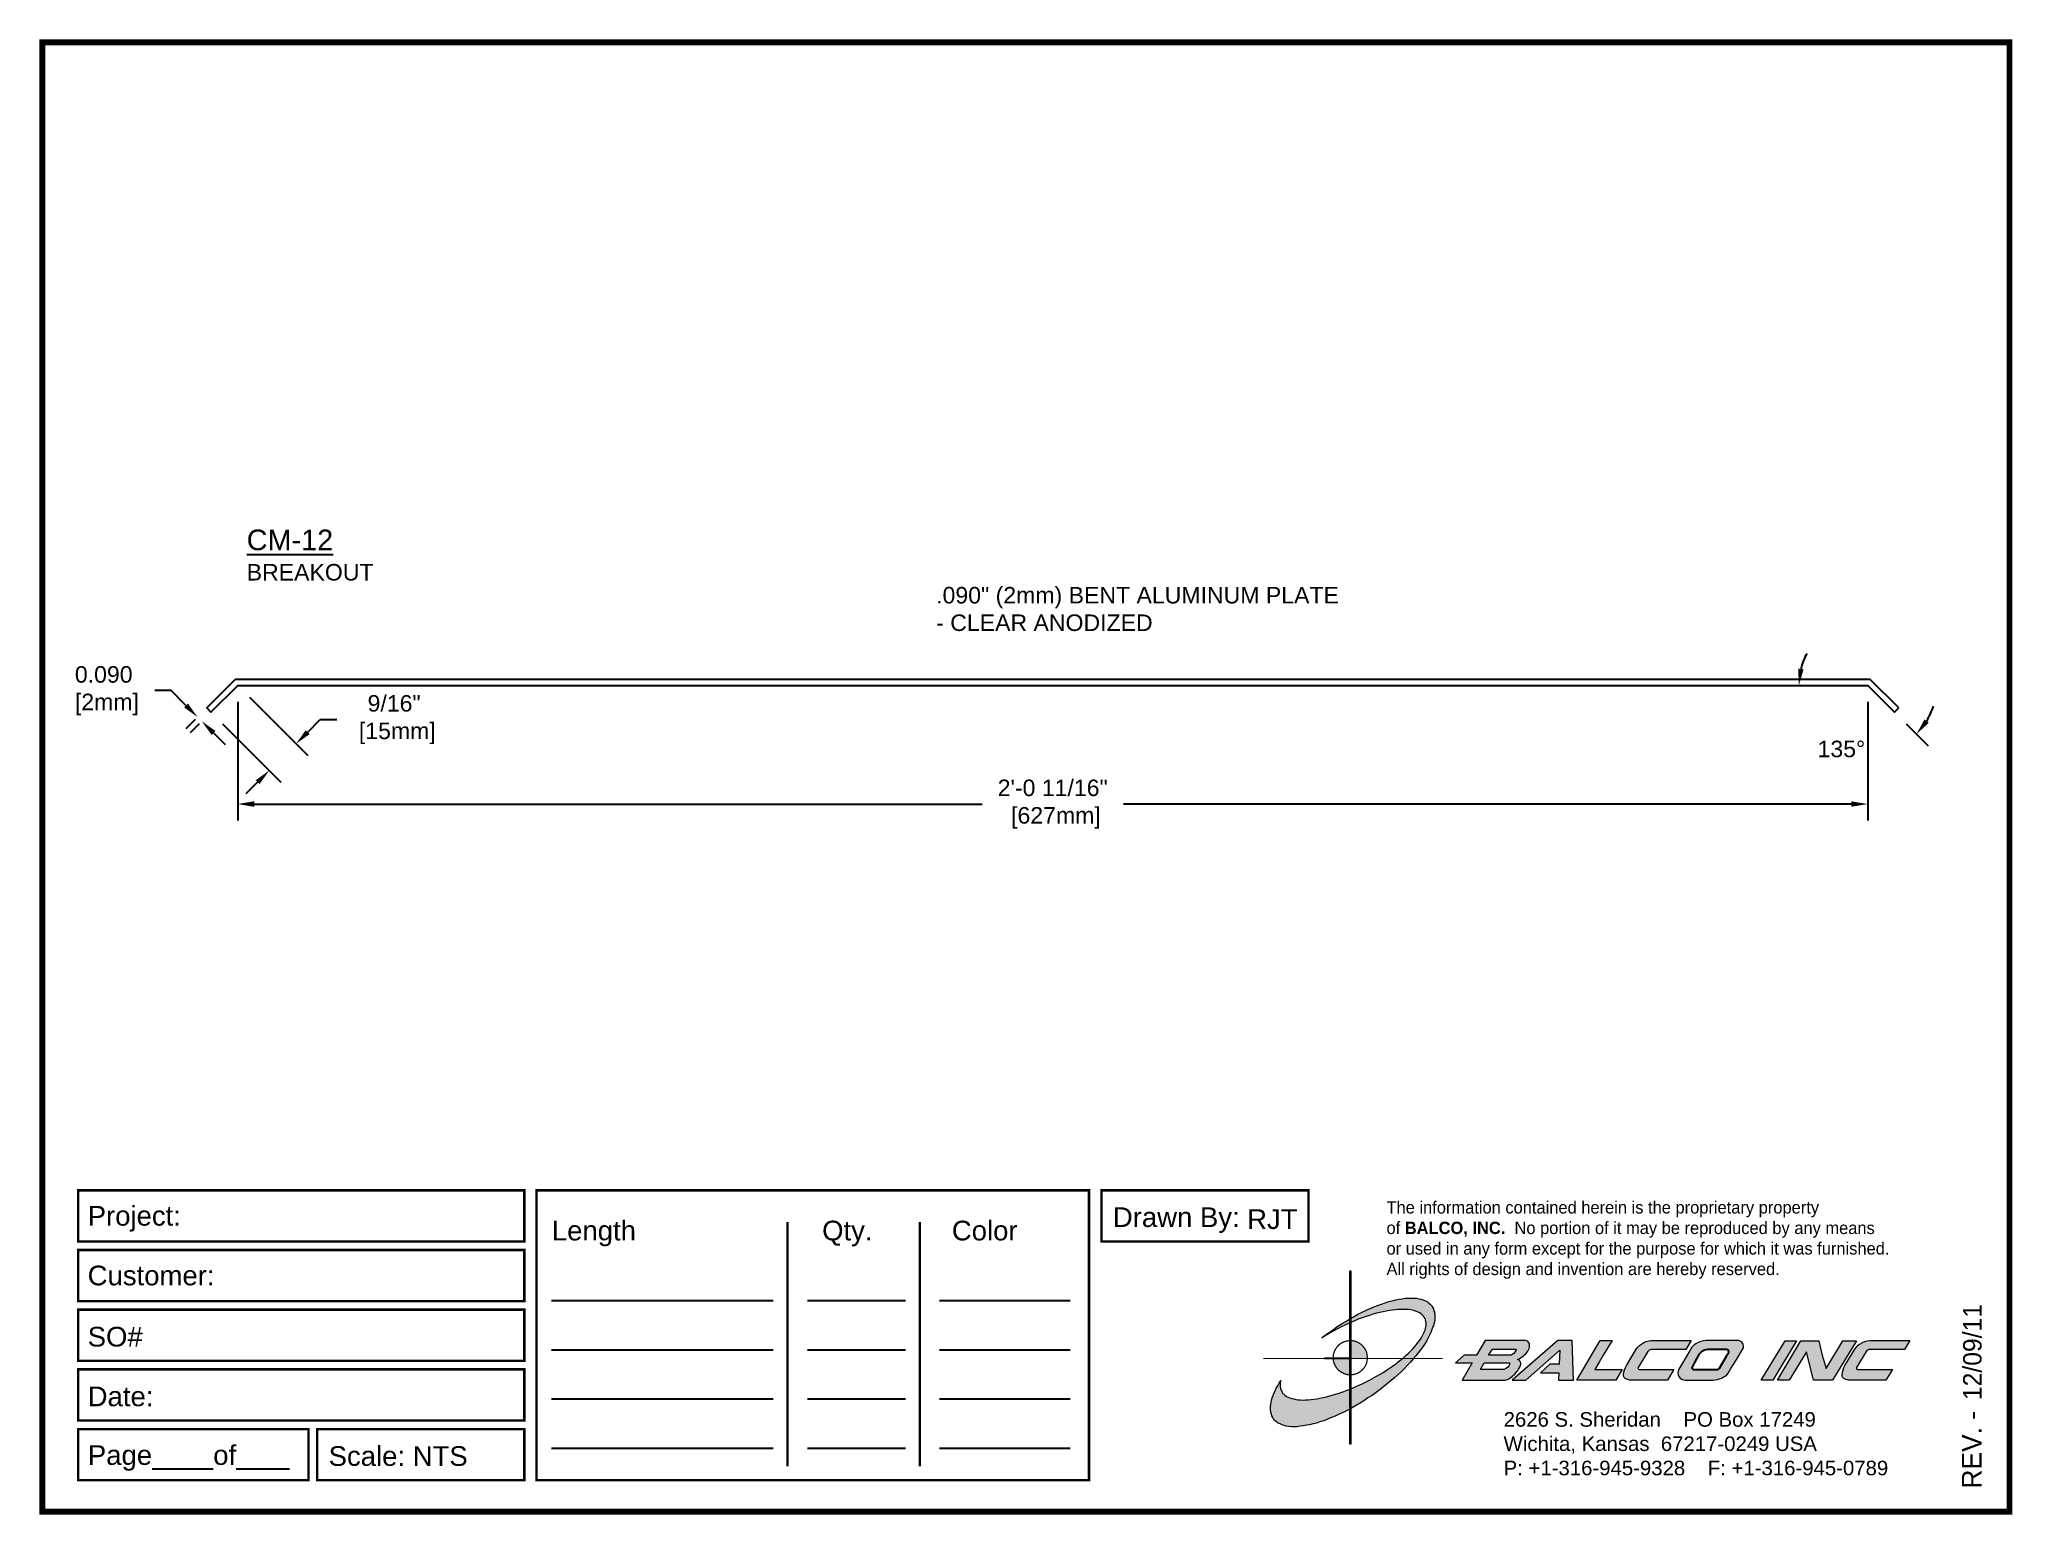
# Paper-space layout 'Breakout' of a CAD drawing. Header units: inches. Extents: x 0 to 10, y 0 to 7.5.
# The model-space entities are those that its viewports show. They can reach past a viewport. Long polylines and large blocks are cut down to what shows.
import ezdxf

# ---------------------------------------------------------------- set-up
doc = ezdxf.new("R2010")
doc.units = ezdxf.units.IN
doc.header["$MEASUREMENT"] = 0
for name, color, linetype in [('Border', 7, 'Continuous'), ('Dimensions', 3, 'Continuous'), ('Metals', 7, 'Continuous'), ('TEXT', 2, 'Continuous')]:
    doc.layers.add(name, color=color, linetype=linetype)
doc.styles.add('ARIAL', font='arial.ttf')
doc.styles.add('Copyright', font='ERASDEMI.TTF')
doc.dimstyles.new('Arial', dxfattribs={"dimtxt": 0.25, "dimasz": 0.25, "dimexe": 0.25, "dimexo": 0.25, "dimgap": 0.25, "dimtad": 0, "dimtih": 1, "dimtoh": 1, "dimdec": 4, "dimzin": 3, "dimdsep": 46, "dimlunit": 4, "dimtxsty": 'ARIAL', "dimcen": 0.25, "dimadec": 0, "dimazin": 0, "dimtfac": 1, "dimtdec": 4, "dimtofl": 0, "dimtmove": 0, "dimatfit": 3, "dimfxl": 0, "dimfrac": 2, "dimtolj": 1, "dimtzin": 0, "dimarcsym": 0})

# ---------------------------------------------------------------- blocks, each defined once
blk = doc.blocks.new('ACADlogo')
h = blk.add_hatch(color=256)
h.paths.add_polyline_path([(-3.346, 1.223), (-3.351, 1.223), (-3.351, 0.979), (-3.346, 0.982)])
h.paths.add_polyline_path([(-3.346, 0.961), (-3.351, 0.959), (-3.351, 0.868), (-3.346, 0.868)])
h.paths.add_polyline_path([(-3.346, 0.777), (-3.351, 0.777), (-3.351, 0.699), (-3.351, 0.695), (-3.35, 0.695), (-3.346, 0.695)])
h.paths.add_polyline_path([(-3.346, 0.864), (-3.346, 0.868), (-3.35, 0.868), (-3.351, 0.868), (-3.351, 0.777), (-3.346, 0.777), (-3.346, 0.778), (-3.348, 0.778)])
h.paths.add_polyline_path([(-3.346, 0.524), (-3.351, 0.521), (-3.351, 0.342), (-3.346, 0.342)])
h.paths.add_polyline_path([(-3.346, 0.695), (-3.351, 0.695), (-3.351, 0.621), (-3.346, 0.623)])
h.paths.add_polyline_path([(-3.346, 0.623), (-3.351, 0.621), (-3.351, 0.521), (-3.346, 0.524)])
h.paths.add_polyline_path([(-3.346, 0.982), (-3.351, 0.979), (-3.351, 0.959), (-3.346, 0.961)])
h = blk.add_hatch(color=175)
h.paths.add_polyline_path([(-3.518, 0.573), (-3.534, 0.571), (-3.548, 0.569), (-3.562, 0.567), (-3.576, 0.567), (-3.589, 0.566), (-3.602, 0.567), (-3.614, 0.568), (-3.625, 0.569), (-3.636, 0.572), (-3.646, 0.574), (-3.656, 0.577), (-3.664, 0.581), (-3.673, 0.585), (-3.679, 0.589), (-3.685, 0.595), (-3.688, 0.598), (-3.691, 0.6), (-3.695, 0.607), (-3.699, 0.614), (-3.703, 0.621), (-3.704, 0.626), (-3.705, 0.631), (-3.706, 0.637), (-3.706, 0.642), (-3.705, 0.648), (-3.705, 0.653), (-3.703, 0.659), (-3.702, 0.665), (-3.71, 0.652), (-3.717, 0.639), (-3.725, 0.626), (-3.731, 0.613), (-3.737, 0.601), (-3.741, 0.589), (-3.746, 0.577), (-3.749, 0.566), (-3.751, 0.555), (-3.753, 0.544), (-3.754, 0.538), (-3.754, 0.533), (-3.755, 0.523), (-3.754, 0.513), (-3.753, 0.508), (-3.752, 0.503), (-3.75, 0.494), (-3.748, 0.486), (-3.743, 0.477), (-3.74, 0.473), (-3.738, 0.469), (-3.734, 0.465), (-3.73, 0.461), (-3.723, 0.455), (-3.715, 0.449), (-3.706, 0.445), (-3.695, 0.44), (-3.685, 0.437), (-3.674, 0.434), (-3.661, 0.432), (-3.648, 0.431), (-3.634, 0.431), (-3.62, 0.431), (-3.604, 0.433), (-3.588, 0.435), (-3.572, 0.438), (-3.556, 0.441), (-3.538, 0.445), (-3.52, 0.449), (-3.503, 0.456), (-3.483, 0.461), (-3.464, 0.469), (-3.445, 0.477), (-3.426, 0.485), (-3.406, 0.494), (-3.385, 0.503), (-3.364, 0.514), (-3.351, 0.521), (-3.351, 0.621), (-3.364, 0.616), (-3.382, 0.609), (-3.4, 0.603), (-3.418, 0.598), (-3.436, 0.592), (-3.453, 0.587), (-3.47, 0.583), (-3.486, 0.579), (-3.503, 0.576)])
h.paths.add_polyline_path([(-3.215, 0.687), (-3.251, 0.667), (-3.289, 0.649), (-3.327, 0.631), (-3.345, 0.623), (-3.346, 0.623), (-3.346, 0.524), (-3.343, 0.525), (-3.323, 0.537), (-3.302, 0.549), (-3.28, 0.563), (-3.259, 0.577), (-3.238, 0.59), (-3.218, 0.605), (-3.198, 0.62), (-3.179, 0.635), (-3.16, 0.65), (-3.141, 0.665), (-3.123, 0.681), (-3.106, 0.696), (-3.089, 0.712), (-3.074, 0.727), (-3.058, 0.743), (-3.043, 0.759), (-3.03, 0.775), (-3.028, 0.777), (-3.085, 0.777), (-3.091, 0.772), (-3.105, 0.761), (-3.118, 0.75), (-3.134, 0.739), (-3.149, 0.729), (-3.165, 0.718), (-3.182, 0.707), (-3.198, 0.697)])
h.paths.add_polyline_path([(-2.921, 1.009), (-2.922, 1.015), (-2.924, 1.02), (-2.926, 1.029), (-2.931, 1.038), (-2.934, 1.043), (-2.936, 1.047), (-2.94, 1.05), (-2.943, 1.054), (-2.951, 1.06), (-2.959, 1.066), (-2.968, 1.071), (-2.978, 1.075), (-2.989, 1.079), (-3, 1.081), (-3.013, 1.083), (-3.026, 1.084), (-3.04, 1.084), (-3.054, 1.084), (-3.07, 1.083), (-3.085, 1.081), (-3.102, 1.079), (-3.118, 1.075), (-3.136, 1.07), (-3.153, 1.066), (-3.171, 1.06), (-3.191, 1.054), (-3.21, 1.047), (-3.229, 1.039), (-3.248, 1.031), (-3.268, 1.022), (-3.289, 1.012), (-3.31, 1.002), (-3.33, 0.991), (-3.346, 0.982), (-3.346, 0.961), (-3.342, 0.962), (-3.323, 0.971), (-3.305, 0.978), (-3.287, 0.984), (-3.268, 0.991), (-3.251, 0.996), (-3.234, 1.002), (-3.216, 1.007), (-3.199, 1.011), (-3.182, 1.015), (-3.167, 1.018), (-3.15, 1.021), (-3.136, 1.023), (-3.121, 1.025), (-3.107, 1.026), (-3.093, 1.026), (-3.079, 1.027), (-3.067, 1.026), (-3.054, 1.026), (-3.043, 1.025), (-3.032, 1.022), (-3.022, 1.02), (-3.013, 1.016), (-3.004, 1.013), (-2.997, 1.009), (-2.989, 1.005), (-2.983, 0.999), (-2.98, 0.996), (-2.978, 0.994), (-2.973, 0.987), (-2.969, 0.981), (-2.967, 0.973), (-2.965, 0.965), (-2.964, 0.957), (-2.964, 0.949), (-2.964, 0.944), (-2.965, 0.94), (-2.967, 0.93), (-2.969, 0.921), (-2.973, 0.911), (-2.978, 0.901), (-2.983, 0.891), (-2.989, 0.881), (-2.996, 0.871), (-3.004, 0.86), (-3.012, 0.849), (-3.021, 0.838), (-3.032, 0.827), (-3.042, 0.816), (-3.053, 0.805), (-3.065, 0.794), (-3.077, 0.783), (-3.085, 0.777), (-3.028, 0.777), (-3.016, 0.791), (-3.004, 0.806), (-2.992, 0.822), (-2.981, 0.837), (-2.971, 0.852), (-2.962, 0.866), (-2.954, 0.882), (-2.946, 0.896), (-2.939, 0.91), (-2.934, 0.924), (-2.929, 0.938), (-2.926, 0.944), (-2.925, 0.951), (-2.922, 0.963), (-2.92, 0.975), (-2.92, 0.982), (-2.919, 0.987), (-2.92, 0.999), (-2.92, 1.005)])
h.paths.add_polyline_path([(-3.372, 0.966), (-3.393, 0.953), (-3.415, 0.94), (-3.435, 0.925), (-3.455, 0.911), (-3.475, 0.897), (-3.494, 0.882), (-3.468, 0.898), (-3.439, 0.915), (-3.41, 0.93), (-3.396, 0.938), (-3.38, 0.945), (-3.351, 0.959), (-3.351, 0.979)])
h = blk.add_hatch(color=256)
h.paths.add_polyline_path([(-3.268, 0.814), (-3.27, 0.819), (-3.273, 0.824), (-3.276, 0.828), (-3.279, 0.833), (-3.282, 0.837), (-3.286, 0.841), (-3.29, 0.845), (-3.294, 0.849), (-3.298, 0.852), (-3.303, 0.855), (-3.308, 0.858), (-3.313, 0.86), (-3.318, 0.863), (-3.323, 0.864), (-3.328, 0.866), (-3.334, 0.867), (-3.339, 0.868), (-3.345, 0.868), (-3.346, 0.868), (-3.346, 0.777), (-3.335, 0.777), (-3.262, 0.777), (-3.262, 0.781), (-3.262, 0.787), (-3.263, 0.792), (-3.264, 0.798), (-3.265, 0.803), (-3.266, 0.808)])
h.paths.add_polyline_path([(-3.351, 0.777), (-3.436, 0.777), (-3.435, 0.773), (-3.435, 0.768), (-3.434, 0.762), (-3.432, 0.757), (-3.431, 0.752), (-3.428, 0.747), (-3.426, 0.742), (-3.423, 0.737), (-3.42, 0.732), (-3.417, 0.728), (-3.414, 0.723), (-3.41, 0.719), (-3.406, 0.716), (-3.401, 0.712), (-3.397, 0.709), (-3.392, 0.706), (-3.387, 0.704), (-3.382, 0.701), (-3.377, 0.699), (-3.372, 0.698), (-3.367, 0.696), (-3.361, 0.695), (-3.356, 0.695), (-3.351, 0.695)])
h.paths.add_polyline_path([(-3.346, 0.868), (-3.35, 0.868), (-3.351, 0.868), (-3.351, 0.777), (-3.346, 0.777)])
h = blk.add_hatch(color=256)
h.paths.add_polyline_path([(-2.438, 0.844, 0.412988), (-2.461, 0.869), (-2.663, 0.869), (-2.707, 0.794), (-2.771, 0.794), (-2.815, 0.755), (-2.73, 0.755), (-2.781, 0.668), (-2.563, 0.668, 0.107996), (-2.538, 0.677, 0.108939), (-2.494, 0.724, 0.080345), (-2.483, 0.745, 0.419497), (-2.499, 0.773, 0.149928), (-2.447, 0.815, 0.134283)])
h.paths.add_polyline_path([(-2.507, 0.821, -0.209012), (-2.532, 0.794), (-2.538, 0.794), (-2.646, 0.794), (-2.627, 0.825), (-2.51, 0.825, -0.56619)], flags=16)
h.paths.add_polyline_path([(-2.538, 0.75, -0.241309), (-2.569, 0.722), (-2.688, 0.722), (-2.669, 0.755), (-2.541, 0.755, -0.56619)], flags=16)
for points in [[(-2.285, 0.819), (-2.287, 0.748), (-2.335, 0.748), (-2.383, 0.705), (-2.29, 0.705), (-2.292, 0.668), (-2.215, 0.668), (-2.221, 0.869), (-2.295, 0.869), (-2.527, 0.668), (-2.458, 0.668)], [(-2.018, 0.869), (-2.079, 0.869), (-2.198, 0.668), (-2, 0.668), (-1.968, 0.722), (-2.107, 0.722), (-2.085, 0.759), (-2.064, 0.794)], [(-1.617, 0.869), (-1.807, 0.869, 0.270182), (-1.896, 0.825), (-1.946, 0.742, 0.109019), (-1.961, 0.695, 0.340665), (-1.945, 0.672, 0.129907), (-1.923, 0.668), (-1.738, 0.668), (-1.706, 0.722), (-1.878, 0.722), (-1.882, 0.722, -0.601242), (-1.887, 0.731), (-1.838, 0.813, -0.253048), (-1.821, 0.823), (-1.645, 0.823)], [(-1.083, 0.867), (-1.14, 0.867), (-1.261, 0.667), (-1.26, 0.667), (-1.202, 0.667)], [(-0.96, 0.83), (-0.969, 0.867), (-1.061, 0.867), (-1.179, 0.667), (-1.12, 0.667), (-1.031, 0.812), (-0.995, 0.667), (-0.9, 0.667), (-0.778, 0.867), (-0.846, 0.867), (-0.931, 0.727), (-0.951, 0.795)], [(-0.507, 0.869), (-0.697, 0.869, 0.270182), (-0.786, 0.825), (-0.836, 0.742, 0.109019), (-0.85, 0.695, 0.340665), (-0.835, 0.672, 0.129907), (-0.812, 0.668), (-0.628, 0.668), (-0.595, 0.722), (-0.768, 0.722), (-0.772, 0.722, -0.601242), (-0.777, 0.731), (-0.728, 0.813, -0.253048), (-0.71, 0.823), (-0.534, 0.823)], [(-3.346, 0.623), (-3.351, 0.621), (-3.351, 0.521), (-3.346, 0.524)]]:
    blk.add_hatch(color=256).paths.add_polyline_path(points)
h = blk.add_hatch(color=256)
h.paths.add_polyline_path([(-1.377, 0.868), (-1.383, 0.868), (-1.383, 0.868), (-1.44, 0.868), (-1.492, 0.868), (-1.541, 0.868, 0.297712), (-1.628, 0.811), (-1.68, 0.723, 0.585116), (-1.646, 0.668), (-1.506, 0.668, 0.210586), (-1.429, 0.703), (-1.415, 0.726), (-1.389, 0.769), (-1.352, 0.831, 0.4352)])
h.paths.add_polyline_path([(-1.437, 0.823, -0.603783), (-1.428, 0.805), (-1.431, 0.801), (-1.434, 0.796), (-1.438, 0.789), (-1.474, 0.728, -0.229001), (-1.489, 0.722), (-1.494, 0.722), (-1.501, 0.722), (-1.597, 0.722), (-1.604, 0.722, -0.492401), (-1.613, 0.734), (-1.601, 0.757), (-1.591, 0.775), (-1.582, 0.791, -0.238368), (-1.535, 0.823)], flags=16)
for q in [(-3.48, 0.777), (-3.351, 0.642)]:
    blk.add_line((-3.351, 0.777), q)
at = {"color": 7, "lineweight": 0}
for points in [[(-3.351, 1.223), (-3.346, 1.223), (-3.346, 0.342), (-3.351, 0.342), (-3.351, 1.223)], [(-2.292, 0.668), (-2.215, 0.668), (-2.221, 0.869), (-2.295, 0.869), (-2.527, 0.668), (-2.458, 0.668), (-2.285, 0.819), (-2.287, 0.748), (-2.286, 0.748), (-2.335, 0.748), (-2.383, 0.705), (-2.29, 0.705), (-2.292, 0.668), (-2.292, 0.668)], [(-2.198, 0.668), (-2.079, 0.869), (-2.018, 0.869), (-2.064, 0.794), (-2.085, 0.759), (-2.107, 0.722), (-1.968, 0.722), (-2, 0.668), (-2.198, 0.668), (-2.198, 0.668)], [(-1.383, 0.868), (-1.383, 0.868)], [(-1.261, 0.667), (-1.14, 0.867), (-1.083, 0.867), (-1.202, 0.667), (-1.26, 0.667), (-1.261, 0.667), (-1.261, 0.667)], [(-0.9, 0.667), (-0.995, 0.667), (-1.031, 0.812), (-1.12, 0.667), (-1.179, 0.667), (-1.061, 0.867), (-0.969, 0.867), (-0.96, 0.83), (-0.951, 0.795), (-0.931, 0.727), (-0.846, 0.867), (-0.778, 0.867), (-0.9, 0.667), (-0.9, 0.667)]]:
    blk.add_lwpolyline(points, dxfattribs=at)
at = {"color": 175, "lineweight": 0}
blk.add_lwpolyline([(-2.926, 1.029), (-2.924, 1.02), (-2.922, 1.015), (-2.921, 1.009), (-2.92, 1.005), (-2.92, 0.999), (-2.919, 0.987), (-2.92, 0.982), (-2.92, 0.975), (-2.922, 0.963), (-2.925, 0.951), (-2.926, 0.944), (-2.929, 0.938), (-2.934, 0.924), (-2.939, 0.91), (-2.946, 0.896), (-2.954, 0.882), (-2.962, 0.866), (-2.971, 0.852), (-2.981, 0.837), (-2.992, 0.822), (-3.004, 0.806), (-3.016, 0.791), (-3.03, 0.775), (-3.043, 0.759), (-3.058, 0.743), (-3.074, 0.727), (-3.089, 0.712), (-3.106, 0.696), (-3.123, 0.681), (-3.141, 0.665), (-3.16, 0.65), (-3.179, 0.635), (-3.198, 0.62), (-3.218, 0.605), (-3.238, 0.59), (-3.259, 0.577), (-3.28, 0.563), (-3.302, 0.549), (-3.323, 0.537), (-3.343, 0.525), (-3.364, 0.514), (-3.385, 0.503), (-3.406, 0.494), (-3.426, 0.485), (-3.445, 0.477), (-3.464, 0.469), (-3.483, 0.461), (-3.503, 0.456), (-3.52, 0.449), (-3.538, 0.445), (-3.556, 0.441), (-3.572, 0.438), (-3.588, 0.435), (-3.604, 0.433), (-3.62, 0.431), (-3.634, 0.431), (-3.648, 0.431), (-3.661, 0.432), (-3.674, 0.434), (-3.685, 0.437), (-3.695, 0.44), (-3.706, 0.445), (-3.715, 0.449), (-3.723, 0.455), (-3.73, 0.461), (-3.734, 0.465), (-3.738, 0.469), (-3.74, 0.473), (-3.743, 0.477), (-3.748, 0.486), (-3.75, 0.494), (-3.752, 0.503), (-3.753, 0.508), (-3.754, 0.513), (-3.755, 0.523), (-3.754, 0.533), (-3.754, 0.538), (-3.753, 0.544), (-3.751, 0.555), (-3.749, 0.566), (-3.746, 0.577), (-3.741, 0.589), (-3.737, 0.601), (-3.731, 0.613), (-3.725, 0.626), (-3.717, 0.639), (-3.71, 0.652), (-3.702, 0.665), (-3.703, 0.659), (-3.705, 0.653), (-3.705, 0.648), (-3.706, 0.642), (-3.706, 0.637), (-3.705, 0.631), (-3.704, 0.626), (-3.703, 0.621), (-3.699, 0.614), (-3.695, 0.607), (-3.691, 0.6), (-3.688, 0.598), (-3.685, 0.595), (-3.679, 0.589), (-3.673, 0.585), (-3.664, 0.581), (-3.656, 0.577), (-3.646, 0.574), (-3.636, 0.572), (-3.625, 0.569), (-3.614, 0.568), (-3.602, 0.567), (-3.589, 0.566), (-3.576, 0.567), (-3.562, 0.567), (-3.548, 0.569), (-3.534, 0.571), (-3.518, 0.573), (-3.503, 0.576), (-3.486, 0.579), (-3.47, 0.583), (-3.453, 0.587), (-3.436, 0.592), (-3.418, 0.598), (-3.4, 0.603), (-3.382, 0.609), (-3.364, 0.616), (-3.345, 0.623), (-3.327, 0.631), (-3.289, 0.649), (-3.251, 0.667), (-3.215, 0.687), (-3.198, 0.697), (-3.182, 0.707), (-3.165, 0.718), (-3.149, 0.729), (-3.134, 0.739), (-3.118, 0.75), (-3.105, 0.761), (-3.091, 0.772), (-3.077, 0.783), (-3.065, 0.794), (-3.053, 0.805), (-3.042, 0.816), (-3.032, 0.827), (-3.021, 0.838), (-3.012, 0.849), (-3.004, 0.86), (-2.996, 0.871), (-2.989, 0.881), (-2.983, 0.891), (-2.978, 0.901), (-2.973, 0.911), (-2.969, 0.921), (-2.967, 0.93), (-2.965, 0.94), (-2.964, 0.944), (-2.964, 0.949), (-2.964, 0.957), (-2.965, 0.965), (-2.967, 0.973), (-2.969, 0.981), (-2.973, 0.987), (-2.978, 0.994), (-2.98, 0.996), (-2.983, 0.999), (-2.989, 1.005), (-2.997, 1.009), (-3.004, 1.013), (-3.013, 1.016), (-3.022, 1.02), (-3.032, 1.022), (-3.043, 1.025), (-3.054, 1.026), (-3.067, 1.026), (-3.079, 1.027), (-3.093, 1.026), (-3.107, 1.026), (-3.121, 1.025), (-3.136, 1.023), (-3.15, 1.021), (-3.167, 1.018), (-3.182, 1.015), (-3.199, 1.011), (-3.216, 1.007), (-3.234, 1.002), (-3.251, 0.996), (-3.268, 0.991), (-3.287, 0.984), (-3.305, 0.978), (-3.323, 0.971), (-3.342, 0.962), (-3.38, 0.945), (-3.396, 0.938), (-3.41, 0.93), (-3.439, 0.915), (-3.468, 0.898), (-3.494, 0.882), (-3.475, 0.897), (-3.455, 0.911), (-3.435, 0.925), (-3.415, 0.94), (-3.393, 0.953), (-3.372, 0.966), (-3.351, 0.979), (-3.33, 0.991), (-3.31, 1.002), (-3.289, 1.012), (-3.268, 1.022), (-3.248, 1.031), (-3.229, 1.039), (-3.21, 1.047), (-3.191, 1.054), (-3.171, 1.06), (-3.153, 1.066), (-3.136, 1.07), (-3.118, 1.075), (-3.102, 1.079), (-3.085, 1.081), (-3.07, 1.083), (-3.054, 1.084), (-3.04, 1.084), (-3.026, 1.084), (-3.013, 1.083), (-3, 1.081), (-2.989, 1.079), (-2.978, 1.075), (-2.968, 1.071), (-2.959, 1.066), (-2.951, 1.06), (-2.943, 1.054), (-2.94, 1.05), (-2.936, 1.047), (-2.934, 1.043), (-2.931, 1.038), (-2.926, 1.029), (-2.926, 1.029)], dxfattribs=at)
at = {"color": 7, "lineweight": 0, "const_width": 0.0064}
blk.add_lwpolyline([(-3.262, 0.781), (-3.262, 0.787), (-3.263, 0.792), (-3.264, 0.798), (-3.265, 0.803), (-3.266, 0.808), (-3.268, 0.814), (-3.27, 0.819), (-3.273, 0.824), (-3.276, 0.828), (-3.279, 0.833), (-3.282, 0.837), (-3.286, 0.841), (-3.29, 0.845), (-3.294, 0.849), (-3.298, 0.852), (-3.303, 0.855), (-3.308, 0.858), (-3.313, 0.86), (-3.318, 0.863), (-3.323, 0.864), (-3.328, 0.866), (-3.334, 0.867), (-3.339, 0.868), (-3.345, 0.868), (-3.35, 0.868), (-3.356, 0.868), (-3.361, 0.867), (-3.367, 0.866), (-3.372, 0.865), (-3.377, 0.863), (-3.382, 0.862), (-3.387, 0.859), (-3.392, 0.857), (-3.397, 0.854), (-3.401, 0.851), (-3.406, 0.847), (-3.41, 0.843), (-3.414, 0.839), (-3.417, 0.835), (-3.42, 0.831), (-3.423, 0.826), (-3.426, 0.821), (-3.428, 0.816), (-3.431, 0.811), (-3.432, 0.806), (-3.434, 0.801), (-3.435, 0.795), (-3.435, 0.79), (-3.436, 0.784), (-3.436, 0.779), (-3.435, 0.773), (-3.435, 0.768), (-3.434, 0.762), (-3.432, 0.757), (-3.431, 0.752), (-3.428, 0.747), (-3.426, 0.742), (-3.423, 0.737), (-3.42, 0.732), (-3.417, 0.728), (-3.414, 0.723), (-3.41, 0.719), (-3.406, 0.716), (-3.401, 0.712), (-3.397, 0.709), (-3.392, 0.706), (-3.387, 0.704), (-3.382, 0.701), (-3.377, 0.699), (-3.372, 0.698), (-3.367, 0.696), (-3.361, 0.695), (-3.356, 0.695), (-3.35, 0.695), (-3.345, 0.695), (-3.339, 0.695), (-3.334, 0.696), (-3.328, 0.697), (-3.323, 0.698), (-3.318, 0.7), (-3.313, 0.702), (-3.308, 0.705), (-3.303, 0.708), (-3.298, 0.711), (-3.294, 0.714), (-3.29, 0.718), (-3.286, 0.721), (-3.282, 0.726), (-3.279, 0.73), (-3.276, 0.734), (-3.273, 0.739), (-3.27, 0.744), (-3.268, 0.749), (-3.266, 0.754), (-3.265, 0.76), (-3.264, 0.765), (-3.263, 0.77), (-3.262, 0.776), (-3.262, 0.781)], dxfattribs=at)
at = {"color": 7, "lineweight": 0}
for points in [[(-2.447, 0.815, 0.130368), (-2.438, 0.843, 0.448367), (-2.463, 0.869), (-2.663, 0.869), (-2.707, 0.794), (-2.771, 0.794), (-2.815, 0.755), (-2.73, 0.755), (-2.781, 0.668), (-2.563, 0.668, 0.107996), (-2.538, 0.677, 0.108939), (-2.494, 0.724, 0.077395), (-2.484, 0.744, 0.430878), (-2.499, 0.773, 0.149928)], [(-2.507, 0.821, -0.209012), (-2.532, 0.794), (-2.538, 0.794), (-2.646, 0.794), (-2.627, 0.825), (-2.512, 0.825), (-2.509, 0.825, -0.531288)], [(-1.838, 0.813), (-1.887, 0.731, 0.587385), (-1.882, 0.722), (-1.878, 0.722), (-1.706, 0.722), (-1.738, 0.668), (-1.923, 0.668, -0.129907), (-1.945, 0.672, -0.349839), (-1.961, 0.696, -0.107341), (-1.946, 0.742), (-1.896, 0.825, -0.270182), (-1.807, 0.869), (-1.617, 0.869), (-1.645, 0.823), (-1.821, 0.823, 0.252436)], [(-1.68, 0.723, 0.585116), (-1.646, 0.668), (-1.506, 0.668, 0.210586), (-1.429, 0.703), (-1.415, 0.726), (-1.389, 0.769), (-1.352, 0.831, 0.4352), (-1.377, 0.868), (-1.383, 0.868), (-1.383, 0.868), (-1.44, 0.868), (-1.492, 0.868), (-1.541, 0.868, 0.297712), (-1.628, 0.811)], [(-0.728, 0.813), (-0.777, 0.731, 0.587385), (-0.772, 0.722), (-0.768, 0.722), (-0.595, 0.722), (-0.628, 0.668), (-0.812, 0.668, -0.129907), (-0.835, 0.672, -0.349839), (-0.85, 0.696, -0.107341), (-0.836, 0.742), (-0.786, 0.825, -0.270182), (-0.697, 0.869), (-0.507, 0.869), (-0.534, 0.823), (-0.71, 0.823, 0.252436)], [(-2.569, 0.722), (-2.688, 0.722), (-2.669, 0.755), (-2.543, 0.755), (-2.54, 0.755, -0.531288), (-2.538, 0.75, -0.241309)]]:
    blk.add_lwpolyline(points, format="xyb", close=True, dxfattribs=at)
blk.add_lwpolyline([(-1.437, 0.823), (-1.535, 0.823, 0.238368), (-1.582, 0.791), (-1.591, 0.775), (-1.601, 0.757), (-1.613, 0.734, 0.490298), (-1.604, 0.722), (-1.597, 0.722), (-1.501, 0.722), (-1.494, 0.722), (-1.489, 0.722, 0.229001), (-1.474, 0.728), (-1.438, 0.789), (-1.434, 0.796), (-1.431, 0.801), (-1.428, 0.805, 0.603783)], format="xyb", close=True)
blk.add_lwpolyline([(-2.879, 0.777, 0.00455, 0.00455, 0), (-3.791, 0.777, 0.00183, 0.00183, 0), (-3.791, 0.777, 0.00183, 0.00183, 0)], format="xyseb", dxfattribs=at)
blk = doc.blocks.new('Quantity Data')
at = {"layer": 'Border', "color": 253}
for p, q in [((2.755, 1.254), (3.881, 1.254)), ((4.054, 1.254), (4.553, 1.254)), ((4.725, 1.254), (5.389, 1.254)), ((2.755, 1.004), (3.881, 1.004)), ((4.054, 1.004), (4.553, 1.004)), ((4.725, 1.004), (5.389, 1.004)), ((2.755, 0.754), (3.881, 0.754)), ((4.054, 0.754), (4.553, 0.754)), ((4.725, 0.754), (5.389, 0.754)), ((2.755, 0.504), (3.881, 0.504)), ((4.054, 0.504), (4.553, 0.504)), ((4.725, 0.504), (5.389, 0.504))]:
    blk.add_line(p, q, dxfattribs=at)
at = {"layer": 'Border', "const_width": 0.0125}
blk.add_lwpolyline([(5.485, 0.341), (2.678, 0.341), (2.678, 1.813), (5.485, 1.813)], close=True, dxfattribs=at)
for points in [[(3.953, 1.653), (3.953, 0.412)], [(4.625, 1.653), (4.625, 0.412)]]:
    blk.add_lwpolyline(points, dxfattribs=at)
at = {"layer": 'Border', "style": 'ARIAL'}
for s, p in [('Length', (2.756, 1.559)), ('Qty.', (4.129, 1.559)), ('Color', (4.788, 1.559))]:
    blk.add_text(s, height=0.1, dxfattribs=at).set_placement(p)
blk = doc.blocks.new('Drawn By')
at = {"layer": 'Border', "const_width": 0.0125}
blk.add_lwpolyline([(5.38, 1.813), (6.432, 1.813), (6.432, 1.554), (5.38, 1.554)], close=True, dxfattribs=at)
at = {"layer": 'Border', "style": 'ARIAL'}
blk.add_text('Drawn By: ', height=0.1, dxfattribs=at).set_placement((5.438, 1.627))
blk.add_attdef('XXX', (6.12, 1.617), '', height=0.1, dxfattribs=at)
blk = doc.blocks.new('Project Info')
at = {"layer": 'Border', "const_width": 0.0125}
for points in [[(0.182, 1.813), (2.448, 1.813), (2.448, 1.554), (0.182, 1.554)], [(0.182, 1.51), (2.448, 1.51), (2.448, 1.251), (0.182, 1.251)], [(0.182, 1.207), (2.448, 1.207), (2.448, 0.947), (0.182, 0.947)], [(0.182, 0.904), (2.448, 0.904), (2.448, 0.644), (0.182, 0.644)], [(0.182, 0.6), (1.352, 0.6), (1.352, 0.341), (0.182, 0.341)], [(1.396, 0.6), (2.448, 0.6), (2.448, 0.341), (1.396, 0.341)]]:
    blk.add_lwpolyline(points, close=True, dxfattribs=at)
at = {"layer": 'Border', "style": 'ARIAL'}
for s, p in [('Project:', (0.23, 1.634)), ('Customer:', (0.23, 1.331)), ('SO#', (0.23, 1.02)), ('Date:', (0.23, 0.717)), ('Page%%u        %%uof%%u       ', (0.231, 0.419)), ('Scale: NTS', (1.454, 0.414))]:
    blk.add_text(s, height=0.1, dxfattribs=at).set_placement(p)
blk = doc.blocks.new('REV')
at = {"style": 'Copyright'}
blk.add_text('REV. -', height=0.1, rotation=90, dxfattribs=at).set_placement((-0.142, 0.117))
at = {"style": 'Copyright', "flags": 4}
blk.add_attdef('REVISIONDATE', (-0.142, 0.566), '', height=0.0938, rotation=90, dxfattribs=at)
blk = doc.blocks.new('*D16')
at = {"layer": 'Defpoints', "color": 0}
for p in [(24.645, -22.622), (24.709, -22.686), (24.571, -22.824)]:
    blk.add_point(p, dxfattribs=at)
at = {"layer": 'Dimensions', "color": 0, "lineweight": -2}
for p, q in [((24.107, -22.36), (23.857, -22.36)), ((24.33, -22.583), (24.107, -22.36)), ((24.468, -22.799), (24.33, -22.937)), ((24.532, -22.862), (24.394, -23)), ((24.748, -23), (24.924, -23.177))]:
    blk.add_line(p, q, dxfattribs=at)
at = {"layer": 'Dimensions', "color": 0}
for points in [[(24.36, -22.554), (24.301, -22.613), (24.507, -22.76)], [(24.777, -22.971), (24.718, -23.03), (24.571, -22.824)]]:
    blk.add_solid(points, dxfattribs=at)
at = {"layer": 'Dimensions', "color": 0, "insert": (23.085, -22.36), "char_height": 0.25, "attachment_point": 5, "style": 'ARIAL'}
blk.add_mtext('\\A1;0.090\\P [2mm]', dxfattribs=at)
blk = doc.blocks.new('*D17')
at = {"layer": 'Defpoints', "color": 0}
for p in [(25.114, -22.28), (24.709, -22.686), (25.592, -23.569)]:
    blk.add_point(p, dxfattribs=at)
at = {"layer": 'Dimensions', "color": 0, "lineweight": -2}
for p, q in [((25.291, -22.457), (26.174, -23.341)), ((24.885, -22.862), (25.769, -23.746)), ((26.174, -22.987), (26.364, -22.798)), ((26.364, -22.798), (26.614, -22.798)), ((25.416, -23.746), (25.239, -23.923))]:
    blk.add_line(p, q, dxfattribs=at)
at = {"layer": 'Dimensions', "color": 0}
for points in [[(26.145, -22.958), (26.204, -23.017), (25.998, -23.164)], [(25.386, -23.717), (25.445, -23.775), (25.592, -23.569)]]:
    blk.add_solid(points, dxfattribs=at)
at = {"layer": 'Dimensions', "color": 0, "insert": (27.483, -22.798), "char_height": 0.25, "attachment_point": 5, "style": 'ARIAL'}
blk.add_mtext('\\A1;9/16"\\P [15mm]', dxfattribs=at)
blk = doc.blocks.new('*D18')
at = {"layer": 'Defpoints', "color": 0}
for p in [(25.114, -22.28), (49.802, -22.28), (49.802, -24.077)]:
    blk.add_point(p, dxfattribs=at)
at = {"layer": 'Dimensions', "color": 0, "lineweight": -2}
for p, q in [((25.114, -22.53), (25.114, -24.327)), ((49.802, -22.53), (49.802, -24.327)), ((25.364, -24.077), (36.388, -24.077)), ((49.552, -24.077), (38.528, -24.077))]:
    blk.add_line(p, q, dxfattribs=at)
at = {"layer": 'Dimensions', "color": 0}
for points in [[(25.364, -24.035), (25.364, -24.118), (25.114, -24.077)], [(49.552, -24.035), (49.552, -24.118), (49.802, -24.077)]]:
    blk.add_solid(points, dxfattribs=at)
at = {"layer": 'Dimensions', "color": 0, "insert": (37.458, -24.077), "char_height": 0.25, "attachment_point": 5, "style": 'ARIAL'}
blk.add_mtext('\\A1;2\'-0 11/16"\\P [627mm]', dxfattribs=at)
blk = doc.blocks.new('*D19')
at = {"layer": 'Defpoints', "color": 0}
for p in [(41.139, -22.28), (49.802, -22.28), (49.802, -22.28), (50.207, -22.686), (49.065, -23.018)]:
    blk.add_point(p, dxfattribs=at)
at = {"layer": 'Dimensions', "color": 0, "lineweight": -2}
blk.add_line((50.384, -22.862), (50.716, -23.195), dxfattribs=at)
for start, end in [(152.4691, 166.2345), (328.7655, 342.5309)]:
    blk.add_arc((49.802, -22.28), 1.043, start, end, dxfattribs=at)
at = {"layer": 'Dimensions', "color": 0}
for points in [[(48.83, -22.037), (48.748, -22.027), (48.759, -22.28)], [(50.727, -22.847), (50.661, -22.795), (50.54, -23.018)]]:
    blk.add_solid(points, dxfattribs=at)
at = {"layer": 'Dimensions', "color": 0, "insert": (49.403, -23.244), "char_height": 0.25, "attachment_point": 5, "style": 'ARIAL'}
blk.add_mtext('\\A1;135°', dxfattribs=at)

msp = doc.modelspace()

# ---------------------------------------------------------------- linework, layer by layer
at = {"layer": 'Metals'}
msp.add_lwpolyline([(50.27107, -22.62198), (49.83938, -22.19029), (25.07676, -22.19029), (24.64507, -22.62198), (24.70871, -22.68562), (25.11404, -22.28029), (49.8021, -22.28029), (50.20743, -22.68562)], close=True, dxfattribs=at)

# ---------------------------------------------------------------- texts
at = {"layer": 'TEXT', "char_height": 0.3125, "width": 9.6875, "attachment_point": 1, "style": 'ARIAL'}
for s, insert in [('{\\LCM-12\\P\\H0.8x;\\lBREAKOUT}', (25.25051, -19.92117)), ('{\\H0.8x;.090" (2mm) BENT ALUMINUM PLATE \\P- CLEAR ANODIZED }', (35.69255, -20.78963))]:
    msp.add_mtext(s, dxfattribs=dict(at, insert=insert))

# ---------------------------------------------------------------- dimensions: what is measured, and where the dimension line sits
at = {"layer": 'Dimensions'}
dim = msp.add_angular_dim_2l(base=(49.06453, -23.01785), line1=((49.8021, -22.28029), (50.20743, -22.68562)), line2=((41.13879, -22.28029), (49.8021, -22.28029)), dimstyle='Arial', override={"dimpost": '\\X'}, dxfattribs=at)
dim.commit()
dim.dimension.update_dxf_attribs({"geometry": '*D19', "text_midpoint": (49.40293, -23.24397)})
for base, p1, angle, override, picture, middle in [((24.57079, -22.82354), (24.64507, -22.62198), 315, {"dimdec": 3, "dimlunit": 2, "dimpost": '\\X'}, '*D16', (23.08466, -22.35966)), ((25.59232, -23.56923), (25.11404, -22.28029), 225, {"dimpost": '\\X'}, '*D17', (27.48295, -22.79797))]:
    dim = msp.add_linear_dim(base=base, p1=p1, p2=(24.70871, -22.68562), angle=angle, dimstyle='Arial', override=override, dxfattribs=at)
    dim.commit()
    dim.dimension.update_dxf_attribs({"geometry": picture, "text_midpoint": middle, "dimtype": 161})
dim = msp.add_linear_dim(base=(49.8021, -24.07653), p1=(25.11404, -22.28029), p2=(49.8021, -22.28029), dimstyle='Arial', override={"dimpost": '\\X'}, dxfattribs=at)
dim.commit()
dim.dimension.update_dxf_attribs({"geometry": '*D18', "text_midpoint": (37.45807, -24.07653), "dimtype": 160})

psp = doc.layouts.new('Breakout')

# ---------------------------------------------------------------- linework, layer by layer
at = {"layer": 'Border', "const_width": 0.03}
psp.add_lwpolyline([(0.015, 7.476), (10.008, 7.476), (10.008, 0.015), (0.015, 0.015)], close=True, dxfattribs=at)

# ---------------------------------------------------------------- block references
for name, p in [('Project Info', (0.015, -0.167)), ('Quantity Data', (-0.153, -0.167))]:
    psp.add_blockref(name, p)
psp.add_blockref('Drawn By', (0.015, -0.167)).add_auto_attribs({'XXX': 'RJT'})
at = {"layer": 'Border'}
psp.add_blockref('ACADlogo', (10.008, 0.015), dxfattribs=at)
at = {"layer": 'TEXT'}
psp.add_blockref('REV', (10.008, 0.015), dxfattribs=at).add_auto_attribs({'REVISIONDATE': '12/09/11'})

# ---------------------------------------------------------------- texts
at = {"insert": (6.843, 1.591), "char_height": 0.0625, "width": 50.295, "attachment_point": 1, "style": 'Copyright'}
psp.add_mtext('The information contained herein is the proprietary property\\Pof {\\fEras Bold ITC|b0|i0|c0|p34;BALCO, INC.}  No portion of it may be reproduced by any means\\Por used in any form except for the purpose for which it was furnished.\\PAll rights of design and invention are hereby reserved.', dxfattribs=at)
at = {"layer": 'Border', "insert": (7.438, 0.52), "char_height": 0.074, "width": 2.3438, "attachment_point": 1, "style": 'ARIAL'}
psp.add_mtext('2626 S. Sheridan    PO Box 17249\\PWichita, Kansas  67217-0249 USA \\PP: +1-316-945-9328    F: +1-316-945-0789', dxfattribs=at)

# ---------------------------------------------------------------- viewports
at = {"layer": 'Border'}
psp.add_viewport(center=(5.012, 3.745), size=(9.993, 7.46055), view_center_point=(37.05442, -23.66806), view_height=22.2428127, dxfattribs=at)

doc.saveas('drawing.dxf')
